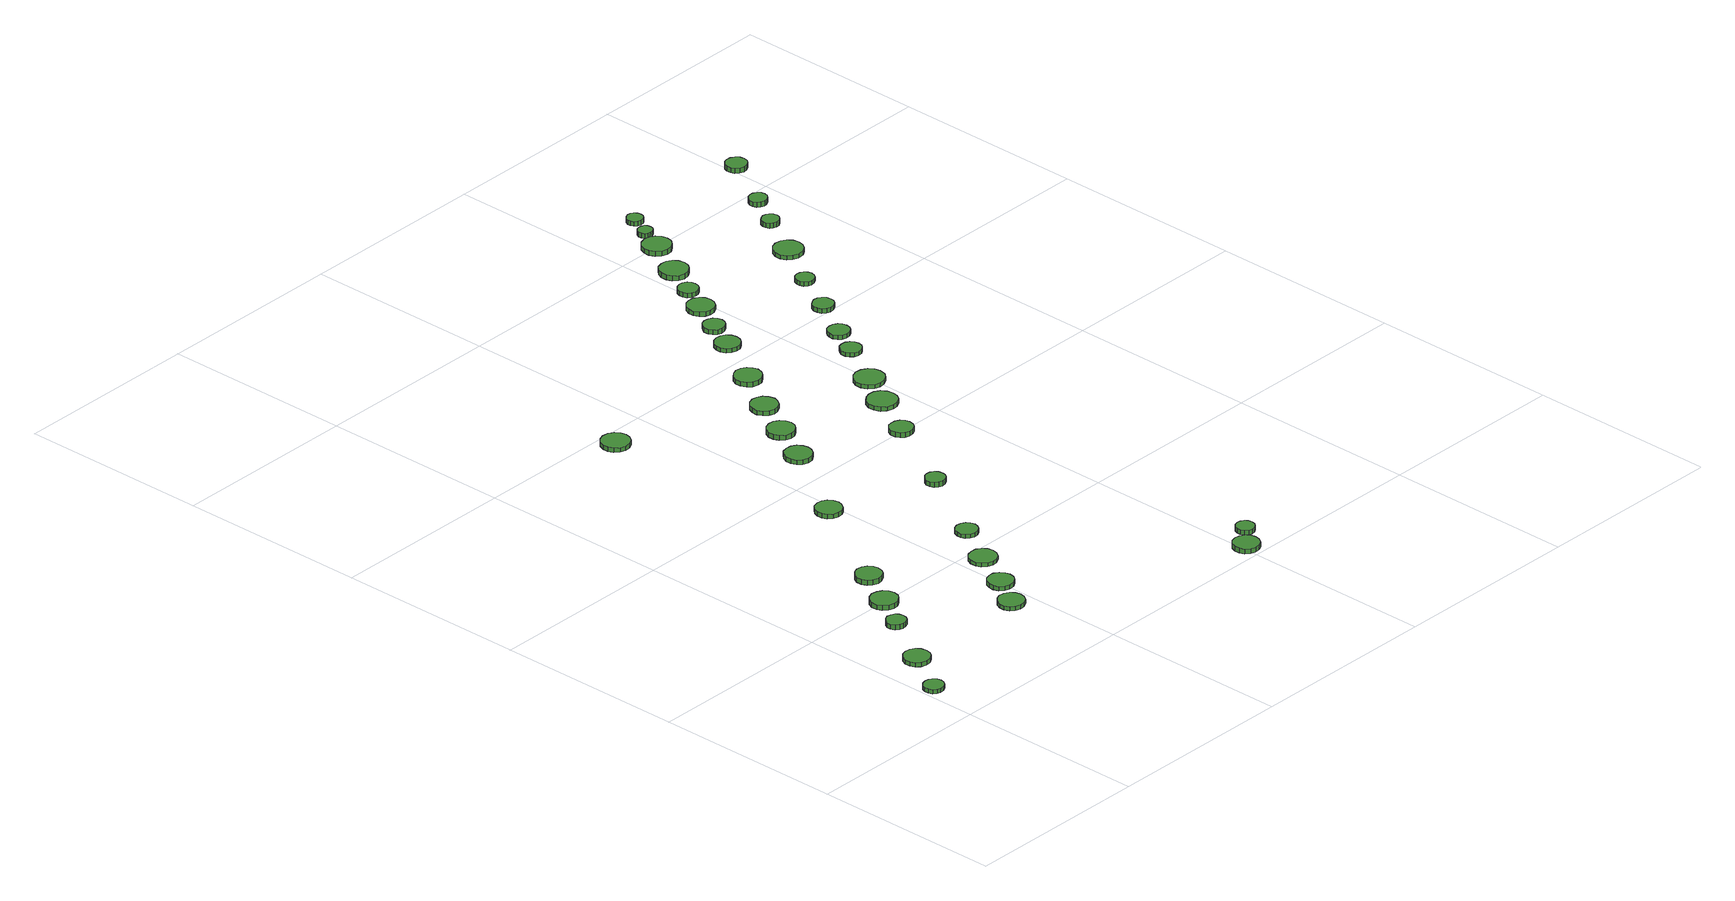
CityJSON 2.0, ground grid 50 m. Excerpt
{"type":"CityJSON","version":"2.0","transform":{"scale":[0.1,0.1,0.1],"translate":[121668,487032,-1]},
"CityObjects":{
"tree1":{"type":"SolitaryVegetationObject","attributes":{"function":"something"},"geometry":[{"type":"MultiSurface","lod":"1","boundaries":[[[0,1,2,3,4,5,6,7,8,9,10,11,12,13,14]],[[15,16,17,18,19,20,21,22,23,24,25,26,27,28,29]],[[0,29,28,1]],[[1,28,27,2]],[[2,27,26,3]],[[3,26,25,4]],[[4,25,24,5]],[[5,24,23,6]],[[6,23,22,7]],[[7,22,21,8]],[[8,21,20,9]],[[9,20,19,10]],[[10,19,18,11]],[[11,18,17,12]],[[12,17,16,13]],[[13,16,15,14]],[[14,15,29,0]]]}]},
"tree2":{"type":"SolitaryVegetationObject","attributes":{"function":"something"},"geometry":[{"type":"MultiSurface","lod":"1","boundaries":[[[30,31,32,33,34,35,36,37,38,39,40,41,42,43,44]],[[45,46,47,48,49,50,51,52,53,54,55,56,57,58,59]],[[30,59,58,31]],[[31,58,57,32]],[[32,57,56,33]],[[33,56,55,34]],[[34,55,54,35]],[[35,54,53,36]],[[36,53,52,37]],[[37,52,51,38]],[[38,51,50,39]],[[39,50,49,40]],[[40,49,48,41]],[[41,48,47,42]],[[42,47,46,43]],[[43,46,45,44]],[[44,45,59,30]]]}]},
"tree3":{"type":"SolitaryVegetationObject","attributes":{"function":"something"},"geometry":[{"type":"MultiSurface","lod":"1","boundaries":[[[60,61,62,63,64,65,66,67,68,69,70,71,72,73,74]],[[75,76,77,78,79,80,81,82,83,84,85,86,87,88,89]],[[60,89,88,61]],[[61,88,87,62]],[[62,87,86,63]],[[63,86,85,64]],[[64,85,84,65]],[[65,84,83,66]],[[66,83,82,67]],[[67,82,81,68]],[[68,81,80,69]],[[69,80,79,70]],[[70,79,78,71]],[[71,78,77,72]],[[72,77,76,73]],[[73,76,75,74]],[[74,75,89,60]]]}]},
"tree4":{"type":"SolitaryVegetationObject","attributes":{"function":"something"},"geometry":[{"type":"MultiSurface","lod":"1","boundaries":[[[90,91,92,93,94,95,96,97,98,99,100,101,102,103,104]],[[105,106,107,108,109,110,111,112,113,114,115,116,117,118,119]],[[90,119,118,91]],[[91,118,117,92]],[[92,117,116,93]],[[93,116,115,94]],[[94,115,114,95]],[[95,114,113,96]],[[96,113,112,97]],[[97,112,111,98]],[[98,111,110,99]],[[99,110,109,100]],[[100,109,108,101]],[[101,108,107,102]],[[102,107,106,103]],[[103,106,105,104]],[[104,105,119,90]]]}]},
"tree5":{"type":"SolitaryVegetationObject","attributes":{"function":"something"},"geometry":[{"type":"MultiSurface","lod":"1","boundaries":[[[120,121,122,123,124,125,126,127,128,129,130,131,132,133,134]],[[135,136,137,138,139,140,141,142,143,144,145,146,147,148,149]],[[120,149,148,121]],[[121,148,147,122]],[[122,147,146,123]],[[123,146,145,124]],[[124,145,144,125]],[[125,144,143,126]],[[126,143,142,127]],[[127,142,141,128]],[[128,141,140,129]],[[129,140,139,130]],[[130,139,138,131]],[[131,138,137,132]],[[132,137,136,133]],[[133,136,135,134]],[[134,135,149,120]]]}]},
"tree6":{"type":"SolitaryVegetationObject","attributes":{"function":"something"},"geometry":[{"type":"MultiSurface","lod":"1","boundaries":[[[150,151,152,153,154,155,156,157,158,159,160,161,162,163,164]],[[165,166,167,168,169,170,171,172,173,174,175,176,177,178,179]],[[150,179,178,151]],[[151,178,177,152]],[[152,177,176,153]],[[153,176,175,154]],[[154,175,174,155]],[[155,174,173,156]],[[156,173,172,157]],[[157,172,171,158]],[[158,171,170,159]],[[159,170,169,160]],[[160,169,168,161]],[[161,168,167,162]],[[162,167,166,163]],[[163,166,165,164]],[[164,165,179,150]]]}]},
"tree7":{"type":"SolitaryVegetationObject","attributes":{"function":"something"},"geometry":[{"type":"MultiSurface","lod":"1","boundaries":[[[180,181,182,183,184,185,186,187,188,189,190,191,192,193,194]],[[195,196,197,198,199,200,201,202,203,204,205,206,207,208,209]],[[180,209,208,181]],[[181,208,207,182]],[[182,207,206,183]],[[183,206,205,184]],[[184,205,204,185]],[[185,204,203,186]],[[186,203,202,187]],[[187,202,201,188]],[[188,201,200,189]],[[189,200,199,190]],[[190,199,198,191]],[[191,198,197,192]],[[192,197,196,193]],[[193,196,195,194]],[[194,195,209,180]]]}]},
"tree8":{"type":"SolitaryVegetationObject","attributes":{"function":"something"},"geometry":[{"type":"MultiSurface","lod":"1","boundaries":[[[210,211,212,213,214,215,216,217,218,219,220,221,222,223,224]],[[225,226,227,228,229,230,231,232,233,234,235,236,237,238,239]],[[210,239,238,211]],[[211,238,237,212]],[[212,237,236,213]],[[213,236,235,214]],[[214,235,234,215]],[[215,234,233,216]],[[216,233,232,217]],[[217,232,231,218]],[[218,231,230,219]],[[219,230,229,220]],[[220,229,228,221]],[[221,228,227,222]],[[222,227,226,223]],[[223,226,225,224]],[[224,225,239,210]]]}]},
"tree9":{"type":"SolitaryVegetationObject","attributes":{"function":"something"},"geometry":[{"type":"MultiSurface","lod":"1","boundaries":[[[240,241,242,243,244,245,246,247,248,249,250,251,252,253,254]],[[255,256,257,258,259,260,261,262,263,264,265,266,267,268,269]],[[240,269,268,241]],[[241,268,267,242]],[[242,267,266,243]],[[243,266,265,244]],[[244,265,264,245]],[[245,264,263,246]],[[246,263,262,247]],[[247,262,261,248]],[[248,261,260,249]],[[249,260,259,250]],[[250,259,258,251]],[[251,258,257,252]],[[252,257,256,253]],[[253,256,255,254]],[[254,255,269,240]]]}]},
"tree10":{"type":"SolitaryVegetationObject","attributes":{"function":"something"},"geometry":[{"type":"MultiSurface","lod":"1","boundaries":[[[270,271,272,273,274,275,276,277,278,279,280,281,282,283,284]],[[285,286,287,288,289,290,291,292,293,294,295,296,297,298,299]],[[270,299,298,271]],[[271,298,297,272]],[[272,297,296,273]],[[273,296,295,274]],[[274,295,294,275]],[[275,294,293,276]],[[276,293,292,277]],[[277,292,291,278]],[[278,291,290,279]],[[279,290,289,280]],[[280,289,288,281]],[[281,288,287,282]],[[282,287,286,283]],[[283,286,285,284]],[[284,285,299,270]]]}]},
"tree11":{"type":"SolitaryVegetationObject","attributes":{"function":"something"},"geometry":[{"type":"MultiSurface","lod":"1","boundaries":[[[300,301,302,303,304,305,306,307,308,309,310,311,312,313,314]],[[315,316,317,318,319,320,321,322,323,324,325,326,327,328,329]],[[300,329,328,301]],[[301,328,327,302]],[[302,327,326,303]],[[303,326,325,304]],[[304,325,324,305]],[[305,324,323,306]],[[306,323,322,307]],[[307,322,321,308]],[[308,321,320,309]],[[309,320,319,310]],[[310,319,318,311]],[[311,318,317,312]],[[312,317,316,313]],[[313,316,315,314]],[[314,315,329,300]]]}]},
"tree12":{"type":"SolitaryVegetationObject","attributes":{"function":"something"},"geometry":[{"type":"MultiSurface","lod":"1","boundaries":[[[330,331,332,333,334,335,336,337,338,339,340,341,342,343,344]],[[345,346,347,348,349,350,351,352,353,354,355,356,357,358,359]],[[330,359,358,331]],[[331,358,357,332]],[[332,357,356,333]],[[333,356,355,334]],[[334,355,354,335]],[[335,354,353,336]],[[336,353,352,337]],[[337,352,351,338]],[[338,351,350,339]],[[339,350,349,340]],[[340,349,348,341]],[[341,348,347,342]],[[342,347,346,343]],[[343,346,345,344]],[[344,345,359,330]]]}]},
"tree13":{"type":"SolitaryVegetationObject","attributes":{"function":"something"},"geometry":[{"type":"MultiSurface","lod":"1","boundaries":[[[360,361,362,363,364,365,366,367,368,369,370,371,372,373,374]],[[375,376,377,378,379,380,381,382,383,384,385,386,387,388,389]],[[360,389,388,361]],[[361,388,387,362]],[[362,387,386,363]],[[363,386,385,364]],[[364,385,384,365]],[[365,384,383,366]],[[366,383,382,367]],[[367,382,381,368]],[[368,381,380,369]],[[369,380,379,370]],[[370,379,378,371]],[[371,378,377,372]],[[372,377,376,373]],[[373,376,375,374]],[[374,375,389,360]]]}]},
"tree14":{"type":"SolitaryVegetationObject","attributes":{"function":"something"},"geometry":[{"type":"MultiSurface","lod":"1","boundaries":[[[390,391,392,393,394,395,396,397,398,399,400,401,402,403,404]],[[405,406,407,408,409,410,411,412,413,414,415,416,417,418,419]],[[390,419,418,391]],[[391,418,417,392]],[[392,417,416,393]],[[393,416,415,394]],[[394,415,414,395]],[[395,414,413,396]],[[396,413,412,397]],[[397,412,411,398]],[[398,411,410,399]],[[399,410,409,400]],[[400,409,408,401]],[[401,408,407,402]],[[402,407,406,403]],[[403,406,405,404]],[[404,405,419,390]]]}]},
"tree15":{"type":"SolitaryVegetationObject","attributes":{"function":"something"},"geometry":[{"type":"MultiSurface","lod":"1","boundaries":[[[420,421,422,423,424,425,426,427,428,429,430,431,432,433,434]],[[435,436,437,438,439,440,441,442,443,444,445,446,447,448,449]],[[420,449,448,421]],[[421,448,447,422]],[[422,447,446,423]],[[423,446,445,424]],[[424,445,444,425]],[[425,444,443,426]],[[426,443,442,427]],[[427,442,441,428]],[[428,441,440,429]],[[429,440,439,430]],[[430,439,438,431]],[[431,438,437,432]],[[432,437,436,433]],[[433,436,435,434]],[[434,435,449,420]]]}]},
"tree16":{"type":"SolitaryVegetationObject","attributes":{"function":"something"},"geometry":[{"type":"MultiSurface","lod":"1","boundaries":[[[450,451,452,453,454,455,456,457,458,459,460,461,462,463,464]],[[465,466,467,468,469,470,471,472,473,474,475,476,477,478,479]],[[450,479,478,451]],[[451,478,477,452]],[[452,477,476,453]],[[453,476,475,454]],[[454,475,474,455]],[[455,474,473,456]],[[456,473,472,457]],[[457,472,471,458]],[[458,471,470,459]],[[459,470,469,460]],[[460,469,468,461]],[[461,468,467,462]],[[462,467,466,463]],[[463,466,465,464]],[[464,465,479,450]]]}]},
"tree17":{"type":"SolitaryVegetationObject","attributes":{"function":"something"},"geometry":[{"type":"MultiSurface","lod":"1","boundaries":[[[480,481,482,483,484,485,486,487,488,489,490,491,492,493,494]],[[495,496,497,498,499,500,501,502,503,504,505,506,507,508,509]],[[480,509,508,481]],[[481,508,507,482]],[[482,507,506,483]],[[483,506,505,484]],[[484,505,504,485]],[[485,504,503,486]],[[486,503,502,487]],[[487,502,501,488]],[[488,501,500,489]],[[489,500,499,490]],[[490,499,498,491]],[[491,498,497,492]],[[492,497,496,493]],[[493,496,495,494]],[[494,495,509,480]]]}]},
"tree18":{"type":"SolitaryVegetationObject","attributes":{"function":"something"},"geometry":[{"type":"MultiSurface","lod":"1","boundaries":[[[510,511,512,513,514,515,516,517,518,519,520,521,522,523,524]],[[525,526,527,528,529,530,531,532,533,534,535,536,537,538,539]],[[510,539,538,511]],[[511,538,537,512]],[[512,537,536,513]],[[513,536,535,514]],[[514,535,534,515]],[[515,534,533,516]],[[516,533,532,517]],[[517,532,531,518]],[[518,531,530,519]],[[519,530,529,520]],[[520,529,528,521]],[[521,528,527,522]],[[522,527,526,523]],[[523,526,525,524]],[[524,525,539,510]]]}]},
"tree19":{"type":"SolitaryVegetationObject","attributes":{"function":"something"},"geometry":[{"type":"MultiSurface","lod":"1","boundaries":[[[540,541,542,543,544,545,546,547,548,549,550,551,552,553,554]],[[555,556,557,558,559,560,561,562,563,564,565,566,567,568,569]],[[540,569,568,541]],[[541,568,567,542]],[[542,567,566,543]],[[543,566,565,544]],[[544,565,564,545]],[[545,564,563,546]],[[546,563,562,547]],[[547,562,561,548]],[[548,561,560,549]],[[549,560,559,550]],[[550,559,558,551]],[[551,558,557,552]],[[552,557,556,553]],[[553,556,555,554]],[[554,555,569,540]]]}]},
"tree20":{"type":"SolitaryVegetationObject","attributes":{"function":"something"},"geometry":[{"type":"MultiSurface","lod":"1","boundaries":[[[570,571,572,573,574,575,576,577,578,579,580,581,582,583,584]],[[585,586,587,588,589,590,591,592,593,594,595,596,597,598,599]],[[570,599,598,571]],[[571,598,597,572]],[[572,597,596,573]],[[573,596,595,574]],[[574,595,594,575]],[[575,594,593,576]],[[576,593,592,577]],[[577,592,591,578]],[[578,591,590,579]],[[579,590,589,580]],[[580,589,588,581]],[[581,588,587,582]],[[582,587,586,583]],[[583,586,585,584]],[[584,585,599,570]]]}]},
"tree21":{"type":"SolitaryVegetationObject","attributes":{"function":"something"},"geometry":[{"type":"MultiSurface","lod":"1","boundaries":[[[600,601,602,603,604,605,606,607,608,609,610,611,612,613,614]],[[615,616,617,618,619,620,621,622,623,624,625,626,627,628,629]],[[600,629,628,601]],[[601,628,627,602]],[[602,627,626,603]],[[603,626,625,604]],[[604,625,624,605]],[[605,624,623,606]],[[606,623,622,607]],[[607,622,621,608]],[[608,621,620,609]],[[609,620,619,610]],[[610,619,618,611]],[[611,618,617,612]],[[612,617,616,613]],[[613,616,615,614]],[[614,615,629,600]]]}]},
"tree22":{"type":"SolitaryVegetationObject","attributes":{"function":"something"},"geometry":[{"type":"MultiSurface","lod":"1","boundaries":[[[630,631,632,633,634,635,636,637,638,639,640,641,642,643,644]],[[645,646,647,648,649,650,651,652,653,654,655,656,657,658,659]],[[630,659,658,631]],[[631,658,657,632]],[[632,657,656,633]],[[633,656,655,634]],[[634,655,654,635]],[[635,654,653,636]],[[636,653,652,637]],[[637,652,651,638]],[[638,651,650,639]],[[639,650,649,640]],[[640,649,648,641]],[[641,648,647,642]],[[642,647,646,643]],[[643,646,645,644]],[[644,645,659,630]]]}]},
"tree23":{"type":"SolitaryVegetationObject","attributes":{"function":"something"},"geometry":[{"type":"MultiSurface","lod":"1","boundaries":[[[660,661,662,663,664,665,666,667,668,669,670,671,672,673,674]],[[675,676,677,678,679,680,681,682,683,684,685,686,687,688,689]],[[660,689,688,661]],[[661,688,687,662]],[[662,687,686,663]],[[663,686,685,664]],[[664,685,684,665]],[[665,684,683,666]],[[666,683,682,667]],[[667,682,681,668]],[[668,681,680,669]],[[669,680,679,670]],[[670,679,678,671]],[[671,678,677,672]],[[672,677,676,673]],[[673,676,675,674]],[[674,675,689,660]]]}]},
"tree24":{"type":"SolitaryVegetationObject","attributes":{"function":"something"},"geometry":[{"type":"MultiSurface","lod":"1","boundaries":[[[690,691,692,693,694,695,696,697,698,699,700,701,702,703,704]],[[705,706,707,708,709,710,711,712,713,714,715,716,717,718,719]],[[690,719,718,691]],[[691,718,717,692]],[[692,717,716,693]],[[693,716,715,694]],[[694,715,714,695]],[[695,714,713,696]],[[696,713,712,697]],[[697,712,711,698]],[[698,711,710,699]],[[699,710,709,700]],[[700,709,708,701]],[[701,708,707,702]],[[702,707,706,703]],[[703,706,705,704]],[[704,705,719,690]]]}]},
"tree25":{"type":"SolitaryVegetationObject","attributes":{"function":"something"},"geometry":[{"type":"MultiSurface","lod":"1","boundaries":[[[720,721,722,723,724,725,726,727,728,729,730,731,732,733,734]],[[735,736,737,738,739,740,741,742,743,744,745,746,747,748,749]],[[720,749,748,721]],[[721,748,747,722]],[[722,747,746,723]],[[723,746,745,724]],[[724,745,744,725]],[[725,744,743,726]],[[726,743,742,727]],[[727,742,741,728]],[[728,741,740,729]],[[729,740,739,730]],[[730,739,738,731]],[[731,738,737,732]],[[732,737,736,733]],[[733,736,735,734]],[[734,735,749,720]]]}]},
"tree26":{"type":"SolitaryVegetationObject","attributes":{"function":"something"},"geometry":[{"type":"MultiSurface","lod":"1","boundaries":[[[750,751,752,753,754,755,756,757,758,759,760,761,762,763,764]],[[765,766,767,768,769,770,771,772,773,774,775,776,777,778,779]],[[750,779,778,751]],[[751,778,777,752]],[[752,777,776,753]],[[753,776,775,754]],[[754,775,774,755]],[[755,774,773,756]],[[756,773,772,757]],[[757,772,771,758]],[[758,771,770,759]],[[759,770,769,760]],[[760,769,768,761]],[[761,768,767,762]],[[762,767,766,763]],[[763,766,765,764]],[[764,765,779,750]]]}]},
"tree27":{"type":"SolitaryVegetationObject","attributes":{"function":"something"},"geometry":[{"type":"MultiSurface","lod":"1","boundaries":[[[780,781,782,783,784,785,786,787,788,789,790,791,792,793,794]],[[795,796,797,798,799,800,801,802,803,804,805,806,807,808,809]],[[780,809,808,781]],[[781,808,807,782]],[[782,807,806,783]],[[783,806,805,784]],[[784,805,804,785]],[[785,804,803,786]],[[786,803,802,787]],[[787,802,801,788]],[[788,801,800,789]],[[789,800,799,790]],[[790,799,798,791]],[[791,798,797,792]],[[792,797,796,793]],[[793,796,795,794]],[[794,795,809,780]]]}]},
"tree28":{"type":"SolitaryVegetationObject","attributes":{"function":"something"},"geometry":[{"type":"MultiSurface","lod":"1","boundaries":[[[810,811,812,813,814,815,816,817,818,819,820,821,822,823,824]],[[825,826,827,828,829,830,831,832,833,834,835,836,837,838,839]],[[810,839,838,811]],[[811,838,837,812]],[[812,837,836,813]],[[813,836,835,814]],[[814,835,834,815]],[[815,834,833,816]],[[816,833,832,817]],[[817,832,831,818]],[[818,831,830,819]],[[819,830,829,820]],[[820,829,828,821]],[[821,828,827,822]],[[822,827,826,823]],[[823,826,825,824]],[[824,825,839,810]]]}]},
"tree29":{"type":"SolitaryVegetationObject","attributes":{"function":"something"},"geometry":[{"type":"MultiSurface","lod":"1","boundaries":[[[840,841,842,843,844,845,846,847,848,849,850,851,852,853,854]],[[855,856,857,858,859,860,861,862,863,864,865,866,867,868,869]],[[840,869,868,841]],[[841,868,867,842]],[[842,867,866,843]],[[843,866,865,844]],[[844,865,864,845]],[[845,864,863,846]],[[846,863,862,847]],[[847,862,861,848]],[[848,861,860,849]],[[849,860,859,850]],[[850,859,858,851]],[[851,858,857,852]],[[852,857,856,853]],[[853,856,855,854]],[[854,855,869,840]]]}]},
"tree30":{"type":"SolitaryVegetationObject","attributes":{"function":"something"},"geometry":[{"type":"MultiSurface","lod":"1","boundaries":[[[870,871,872,873,874,875,876,877,878,879,880,881,882,883,884]],[[885,886,887,888,889,890,891,892,893,894,895,896,897,898,899]],[[870,899,898,871]],[[871,898,897,872]],[[872,897,896,873]],[[873,896,895,874]],[[874,895,894,875]],[[875,894,893,876]],[[876,893,892,877]],[[877,892,891,878]],[[878,891,890,879]],[[879,890,889,880]],[[880,889,888,881]],[[881,888,887,882]],[[882,887,886,883]],[[883,886,885,884]],[[884,885,899,870]]]}]},
"tree31":{"type":"SolitaryVegetationObject","attributes":{"function":"something"},"geometry":[{"type":"MultiSurface","lod":"1","boundaries":[[[900,901,902,903,904,905,906,907,908,909,910,911,912,913,914]],[[915,916,917,918,919,920,921,922,923,924,925,926,927,928,929]],[[900,929,928,901]],[[901,928,927,902]],[[902,927,926,903]],[[903,926,925,904]],[[904,925,924,905]],[[905,924,923,906]],[[906,923,922,907]],[[907,922,921,908]],[[908,921,920,909]],[[909,920,919,910]],[[910,919,918,911]],[[911,918,917,912]],[[912,917,916,913]],[[913,916,915,914]],[[914,915,929,900]]]}]},
"tree32":{"type":"SolitaryVegetationObject","attributes":{"function":"something"},"geometry":[{"type":"MultiSurface","lod":"1","boundaries":[[[930,931,932,933,934,935,936,937,938,939,940,941,942,943,944]],[[945,946,947,948,949,950,951,952,953,954,955,956,957,958,959]],[[930,959,958,931]],[[931,958,957,932]],[[932,957,956,933]],[[933,956,955,934]],[[934,955,954,935]],[[935,954,953,936]],[[936,953,952,937]],[[937,952,951,938]],[[938,951,950,939]],[[939,950,949,940]],[[940,949,948,941]],[[941,948,947,942]],[[942,947,946,943]],[[943,946,945,944]],[[944,945,959,930]]]}]},
"tree33":{"type":"SolitaryVegetationObject","attributes":{"function":"something"},"geometry":[{"type":"MultiSurface","lod":"1","boundaries":[[[960,961,962,963,964,965,966,967,968,969,970,971,972,973,974]],[[975,976,977,978,979,980,981,982,983,984,985,986,987,988,989]],[[960,989,988,961]],[[961,988,987,962]],[[962,987,986,963]],[[963,986,985,964]],[[964,985,984,965]],[[965,984,983,966]],[[966,983,982,967]],[[967,982,981,968]],[[968,981,980,969]],[[969,980,979,970]],[[970,979,978,971]],[[971,978,977,972]],[[972,977,976,973]],[[973,976,975,974]],[[974,975,989,960]]]}]},
"tree34":{"type":"SolitaryVegetationObject","attributes":{"function":"something"},"geometry":[{"type":"MultiSurface","lod":"1","boundaries":[[[990,991,992,993,994,995,996,997,998,999,1000,1001,1002,1003,1004]],[[1005,1006,1007,1008,1009,1010,1011,1012,1013,1014,1015,1016,1017,1018,1019]],[[990,1019,1018,991]],[[991,1018,1017,992]],[[992,1017,1016,993]],[[993,1016,1015,994]],[[994,1015,1014,995]],[[995,1014,1013,996]],[[996,1013,1012,997]],[[997,1012,1011,998]],[[998,1011,1010,999]],[[999,1010,1009,1000]],[[1000,1009,1008,1001]],[[1001,1008,1007,1002]],[[1002,1007,1006,1003]],[[1003,1006,1005,1004]],[[1004,1005,1019,990]]]}]},
"tree35":{"type":"SolitaryVegetationObject","attributes":{"function":"something"},"geometry":[{"type":"MultiSurface","lod":"1","boundaries":[[[1020,1021,1022,1023,1024,1025,1026,1027,1028,1029,1030,1031,1032,1033,1034]],[[1035,1036,1037,1038,1039,1040,1041,1042,1043,1044,1045,1046,1047,1048,1049]],[[1020,1049,1048,1021]],[[1021,1048,1047,1022]],[[1022,1047,1046,1023]],[[1023,1046,1045,1024]],[[1024,1045,1044,1025]],[[1025,1044,1043,1026]],[[1026,1043,1042,1027]],[[1027,1042,1041,1028]],[[1028,1041,1040,1029]],[[1029,1040,1039,1030]],[[1030,1039,1038,1031]],[[1031,1038,1037,1032]],[[1032,1037,1036,1033]],[[1033,1036,1035,1034]],[[1034,1035,1049,1020]]]}]},
"tree36":{"type":"SolitaryVegetationObject","attributes":{"function":"something"},"geometry":[{"type":"MultiSurface","lod":"1","boundaries":[[[1050,1051,1052,1053,1054,1055,1056,1057,1058,1059,1060,1061,1062,1063,1064]],[[1065,1066,1067,1068,1069,1070,1071,1072,1073,1074,1075,1076,1077,1078,1079]],[[1050,1079,1078,1051]],[[1051,1078,1077,1052]],[[1052,1077,1076,1053]],[[1053,1076,1075,1054]],[[1054,1075,1074,1055]],[[1055,1074,1073,1056]],[[1056,1073,1072,1057]],[[1057,1072,1071,1058]],[[1058,1071,1070,1059]],[[1059,1070,1069,1060]],[[1060,1069,1068,1061]],[[1061,1068,1067,1062]],[[1062,1067,1066,1063]],[[1063,1066,1065,1064]],[[1064,1065,1079,1050]]]}]},
"tree37":{"type":"SolitaryVegetationObject","attributes":{"function":"something"},"geometry":[{"type":"MultiSurface","lod":"1","boundaries":[[[1080,1081,1082,1083,1084,1085,1086,1087,1088,1089,1090,1091,1092,1093,1094]],[[1095,1096,1097,1098,1099,1100,1101,1102,1103,1104,1105,1106,1107,1108,1109]],[[1080,1109,1108,1081]],[[1081,1108,1107,1082]],[[1082,1107,1106,1083]],[[1083,1106,1105,1084]],[[1084,1105,1104,1085]],[[1085,1104,1103,1086]],[[1086,1103,1102,1087]],[[1087,1102,1101,1088]],[[1088,1101,1100,1089]],[[1089,1100,1099,1090]],[[1090,1099,1098,1091]],[[1091,1098,1097,1092]],[[1092,1097,1096,1093]],[[1093,1096,1095,1094]],[[1094,1095,1109,1080]]]}]}
},
"vertices":[
[58,142,17],[56,153,17],[49,162,17],[40,167,17],[29,168,17],[19,165,17],[11,158,17],[7,148,17],[7,137,17],[11,127,17],[19,120,17],[29,117,17],[40,118,17],[49,123,17],[56,132,17],[56,132,6],[49,123,6],[40,118,6],[29,117,6],[19,120,6],[11,127,6],[7,137,6],[7,148,6],[11,158,6],[19,165,6],[29,168,6],[40,167,6],[49,162,6],[56,153,6],[58,142,6],
[138,261,17],[135,275,17],[127,286,17],[115,293,17],[101,295,17],[87,290,17],[77,281,17],[71,268,17],[71,254,17],[77,241,17],[87,231,17],[101,227,17],[115,229,17],[127,236,17],[135,247,17],[135,247,6],[127,236,6],[115,229,6],[101,227,6],[87,231,6],[77,241,6],[71,254,6],[71,268,6],[77,281,6],[87,290,6],[101,295,6],[115,293,6],[127,286,6],[135,275,6],[138,261,6],
[218,406,20],[216,417,20],[210,425,20],[200,430,20],[190,432,20],[180,428,20],[172,421,20],[167,411,20],[167,401,20],[172,391,20],[180,384,20],[190,381,20],[200,382,20],[210,387,20],[216,396,20],[216,396,7],[210,387,7],[200,382,7],[190,381,7],[180,384,7],[172,391,7],[167,401,7],[167,411,7],[172,421,7],[180,428,7],[190,432,7],[200,430,7],[210,425,7],[216,417,7],[218,406,7],
[284,495,19],[281,509,19],[272,521,19],[259,528,19],[245,530,19],[231,525,19],[220,516,19],[214,502,19],[214,487,19],[220,474,19],[231,464,19],[245,460,19],[259,461,19],[272,469,19],[281,480,19],[281,480,6],[272,469,6],[259,461,6],[245,460,6],[231,464,6],[220,474,6],[214,487,6],[214,502,6],[220,516,6],[231,525,6],[245,530,6],[259,528,6],[272,521,6],[281,509,6],[284,495,6],
[344,599,19],[341,613,19],[333,624,19],[321,631,19],[307,633,19],[293,628,19],[283,619,19],[277,606,19],[277,592,19],[283,579,19],[293,570,19],[307,565,19],[321,567,19],[333,574,19],[341,585,19],[341,585,6],[333,574,6],[321,567,6],[307,565,6],[293,570,6],[283,579,6],[277,592,6],[277,606,6],[283,619,6],[293,628,6],[307,633,6],[321,631,6],[333,624,6],[341,613,6],[344,599,6],
[481,273,16],[478,287,16],[470,298,16],[457,305,16],[443,307,16],[430,302,16],[420,293,16],[414,280,16],[414,266,16],[420,253,16],[430,244,16],[443,239,16],[457,241,16],[470,248,16],[478,259,16],[478,259,5],[470,248,5],[457,241,5],[443,239,5],[430,244,5],[420,253,5],[414,266,5],[414,280,5],[420,293,5],[430,302,5],[443,307,5],[457,305,5],[470,298,5],[478,287,5],[481,273,5],
[533,354,16],[530,367,16],[522,379,16],[510,386,16],[496,387,16],[483,383,16],[472,373,16],[467,361,16],[467,347,16],[472,334,16],[483,325,16],[496,321,16],[510,322,16],[522,329,16],[530,340,16],[530,340,5],[522,329,5],[510,322,5],[496,321,5],[483,325,5],[472,334,5],[467,347,5],[467,361,5],[472,373,5],[483,383,5],[496,387,5],[510,386,5],[522,379,5],[530,367,5],[533,354,5],
[590,459,15],[587,474,15],[579,485,15],[566,493,15],[552,494,15],[538,490,15],[527,480,15],[521,467,15],[521,452,15],[527,439,15],[538,429,15],[552,424,15],[566,426,15],[579,433,15],[587,445,15],[587,445,5],[579,433,5],[566,426,5],[552,424,5],[538,429,5],[527,439,5],[521,452,5],[521,467,5],[527,480,5],[538,490,5],[552,494,5],[566,493,5],[579,485,5],[587,474,5],[590,459,5],
[505,870,22],[502,884,22],[494,896,22],[482,903,22],[468,904,22],[454,900,22],[444,890,22],[438,877,22],[438,863,22],[444,850,22],[454,841,22],[468,837,22],[482,838,22],[494,845,22],[502,857,22],[502,857,10],[494,845,10],[482,838,10],[468,837,10],[454,841,10],[444,850,10],[438,863,10],[438,877,10],[444,890,10],[454,900,10],[468,904,10],[482,903,10],[494,896,10],[502,884,10],[505,870,10],
[652,572,15],[649,584,15],[642,593,15],[632,599,15],[620,601,15],[609,597,15],[600,589,15],[596,578,15],[596,566,15],[600,556,15],[609,548,15],[620,544,15],[632,545,15],[642,551,15],[649,561,15],[649,561,5],[642,551,5],[632,545,5],[620,544,5],[609,548,5],[600,556,5],[596,566,5],[596,578,5],[600,589,5],[609,597,5],[620,601,5],[632,599,5],[642,593,5],[649,584,5],[652,572,5],
[412,1456,16],[409,1471,16],[400,1483,16],[387,1491,16],[371,1493,16],[357,1488,16],[346,1478,16],[340,1464,16],[340,1449,16],[346,1435,16],[357,1425,16],[371,1420,16],[387,1422,16],[400,1429,16],[409,1442,16],[409,1442,4],[400,1429,4],[387,1422,4],[371,1420,4],[357,1425,4],[346,1435,4],[340,1449,4],[340,1464,4],[346,1478,4],[357,1488,4],[371,1493,4],[387,1491,4],[400,1483,4],[409,1471,4],[412,1456,4],
[644,1091,24],[641,1105,24],[633,1117,24],[620,1125,24],[605,1126,24],[591,1122,24],[581,1112,24],[575,1098,24],[575,1084,24],[581,1070,24],[591,1060,24],[605,1056,24],[620,1057,24],[633,1065,24],[641,1077,24],[641,1077,12],[633,1065,12],[620,1057,12],[605,1056,12],[591,1060,12],[581,1070,12],[575,1084,12],[575,1098,12],[581,1112,12],[591,1122,12],[605,1126,12],[620,1125,12],[633,1117,12],[641,1105,12],[644,1091,12],
[766,777,24],[764,788,24],[758,797,24],[749,802,24],[738,803,24],[728,800,24],[720,793,24],[715,783,24],[715,772,24],[720,762,24],[728,755,24],[738,752,24],[749,753,24],[758,758,24],[764,767,24],[764,767,11],[758,758,11],[749,753,11],[738,752,11],[728,755,11],[720,762,11],[715,772,11],[715,783,11],[720,793,11],[728,800,11],[738,803,11],[749,802,11],[758,797,11],[764,788,11],[766,777,11],
[1039,36,23],[1036,49,23],[1028,60,23],[1016,67,23],[1002,69,23],[989,65,23],[978,55,23],[973,43,23],[973,29,23],[978,16,23],[989,7,23],[1002,3,23],[1016,4,23],[1028,11,23],[1036,22,23],[1036,22,10],[1028,11,10],[1016,4,10],[1002,3,10],[989,7,10],[978,16,10],[973,29,10],[973,43,10],[978,55,10],[989,65,10],[1002,69,10],[1016,67,10],[1028,60,10],[1036,49,10],[1039,36,10],
[709,1204,19],[706,1218,19],[697,1230,19],[684,1238,19],[670,1239,19],[656,1235,19],[645,1225,19],[639,1211,19],[639,1197,19],[645,1183,19],[656,1173,19],[670,1169,19],[684,1170,19],[697,1178,19],[706,1190,19],[706,1190,6],[697,1178,6],[684,1170,6],[670,1169,6],[656,1173,6],[645,1183,6],[639,1197,6],[639,1211,6],[645,1225,6],[656,1235,6],[670,1239,6],[684,1238,6],[697,1230,6],[706,1218,6],[709,1204,6],
[1087,91,21],[1085,101,21],[1079,109,21],[1071,114,21],[1061,115,21],[1052,112,21],[1044,105,21],[1040,96,21],[1040,86,21],[1044,77,21],[1052,70,21],[1061,67,21],[1071,68,21],[1079,73,21],[1085,81,21],[1085,81,9],[1079,73,9],[1071,68,9],[1061,67,9],[1052,70,9],[1044,77,9],[1040,86,9],[1040,96,9],[1044,105,9],[1052,112,9],[1061,115,9],[1071,114,9],[1079,109,9],[1085,101,9],[1087,91,9],
[769,1310,17],[765,1325,17],[757,1337,17],[744,1344,17],[730,1346,17],[716,1341,17],[705,1331,17],[699,1318,17],[699,1303,17],[705,1290,17],[716,1280,17],[730,1275,17],[744,1277,17],[757,1284,17],[765,1296,17],[765,1296,5],[757,1284,5],[744,1277,5],[730,1275,5],[716,1280,5],[705,1290,5],[699,1303,5],[699,1318,5],[705,1331,5],[716,1341,5],[730,1346,5],[744,1344,5],[757,1337,5],[765,1325,5],[769,1310,5],
[891,994,24],[889,1006,24],[881,1016,24],[870,1022,24],[858,1023,24],[846,1020,24],[837,1011,24],[832,1000,24],[832,987,24],[837,976,24],[846,968,24],[858,964,24],[870,965,24],[881,971,24],[889,981,24],[889,981,11],[881,971,11],[870,965,11],[858,964,11],[846,968,11],[837,976,11],[832,987,11],[832,1000,11],[837,1011,11],[846,1020,11],[858,1023,11],[870,1022,11],[881,1016,11],[889,1006,11],[891,994,11],
[842,1428,18],[838,1442,18],[830,1454,18],[817,1461,18],[803,1463,18],[789,1458,18],[778,1449,18],[772,1435,18],[772,1421,18],[778,1407,18],[789,1397,18],[803,1393,18],[817,1394,18],[830,1402,18],[838,1413,18],[838,1413,5],[830,1402,5],[817,1394,5],[803,1393,5],[789,1397,5],[778,1407,5],[772,1421,5],[772,1435,5],[778,1449,5],[789,1458,5],[803,1463,5],[817,1461,5],[830,1454,5],[838,1442,5],[842,1428,5],
[973,1121,17],[970,1137,17],[961,1150,17],[947,1158,17],[931,1159,17],[916,1154,17],[904,1144,17],[897,1129,17],[897,1113,17],[904,1098,17],[916,1088,17],[931,1083,17],[947,1084,17],[961,1092,17],[970,1105,17],[970,1105,6],[961,1092,6],[947,1084,6],[931,1083,6],[916,1088,6],[904,1098,6],[897,1113,6],[897,1129,6],[904,1144,6],[916,1154,6],[931,1159,6],[947,1158,6],[961,1150,6],[970,1137,6],[973,1121,6],
[1031,1213,16],[1028,1229,16],[1018,1242,16],[1004,1250,16],[988,1252,16],[973,1247,16],[961,1236,16],[954,1221,16],[954,1205,16],[961,1190,16],[973,1179,16],[988,1174,16],[1004,1176,16],[1018,1184,16],[1028,1197,16],[1028,1197,6],[1018,1184,6],[1004,1176,6],[988,1174,6],[973,1179,6],[961,1190,6],[954,1205,6],[954,1221,6],[961,1236,6],[973,1247,6],[988,1252,6],[1004,1250,6],[1018,1242,6],[1028,1229,6],[1031,1213,6],
[923,1569,16],[920,1582,16],[912,1593,16],[900,1600,16],[887,1601,16],[874,1597,16],[864,1588,16],[858,1575,16],[858,1562,16],[864,1549,16],[874,1540,16],[887,1536,16],[900,1537,16],[912,1544,16],[920,1555,16],[920,1555,5],[912,1544,5],[900,1537,5],[887,1536,5],[874,1540,5],[864,1549,5],[858,1562,5],[858,1575,5],[864,1588,5],[874,1597,5],[887,1601,5],[900,1600,5],[912,1593,5],[920,1582,5],[923,1569,5],
[956,1645,18],[954,1656,18],[947,1666,18],[937,1671,18],[925,1673,18],[914,1669,18],[906,1661,18],[901,1651,18],[901,1639,18],[906,1629,18],[914,1621,18],[925,1618,18],[937,1619,18],[947,1625,18],[954,1634,18],[954,1634,5],[947,1625,5],[937,1619,5],[925,1618,5],[914,1621,5],[906,1629,5],[901,1639,5],[901,1651,5],[906,1661,5],[914,1669,5],[925,1673,5],[937,1671,5],[947,1666,5],[954,1656,5],[956,1645,5],
[1092,1337,16],[1090,1348,16],[1083,1357,16],[1074,1363,16],[1062,1364,16],[1051,1361,16],[1043,1353,16],[1038,1343,16],[1038,1331,16],[1043,1321,16],[1051,1313,16],[1062,1310,16],[1074,1311,16],[1083,1317,16],[1090,1326,16],[1090,1326,6],[1083,1317,6],[1074,1311,6],[1062,1310,6],[1051,1313,6],[1043,1321,6],[1038,1331,6],[1038,1343,6],[1043,1353,6],[1051,1361,6],[1062,1364,6],[1074,1363,6],[1083,1357,6],[1090,1348,6],[1092,1337,6],
[1010,1729,17],[1007,1744,17],[999,1755,17],[986,1763,17],[971,1764,17],[958,1760,17],[947,1750,17],[941,1737,17],[941,1722,17],[947,1709,17],[958,1699,17],[971,1695,17],[986,1696,17],[999,1703,17],[1007,1715,17],[1007,1715,5],[999,1703,5],[986,1696,5],[971,1695,5],[958,1699,5],[947,1709,5],[941,1722,5],[941,1737,5],[947,1750,5],[958,1760,5],[971,1764,5],[986,1763,5],[999,1755,5],[1007,1744,5],[1010,1729,5],
[1135,1414,16],[1133,1425,16],[1126,1434,16],[1116,1440,16],[1104,1441,16],[1093,1438,16],[1085,1430,16],[1080,1419,16],[1080,1408,16],[1085,1397,16],[1093,1389,16],[1104,1386,16],[1116,1387,16],[1126,1393,16],[1133,1402,16],[1133,1402,5],[1126,1393,5],[1116,1387,5],[1104,1386,5],[1093,1389,5],[1085,1397,5],[1080,1408,5],[1080,1419,5],[1085,1430,5],[1093,1438,5],[1104,1441,5],[1116,1440,5],[1126,1434,5],[1133,1425,5],[1135,1414,5],
[1040,1805,17],[1038,1815,17],[1032,1824,17],[1022,1830,17],[1012,1831,17],[1001,1827,17],[993,1820,17],[989,1810,17],[989,1799,17],[993,1789,17],[1001,1782,17],[1012,1779,17],[1022,1780,17],[1032,1785,17],[1038,1794,17],[1038,1794,5],[1032,1785,5],[1022,1780,5],[1012,1779,5],[1001,1782,5],[993,1789,5],[989,1799,5],[989,1810,5],[993,1820,5],[1001,1827,5],[1012,1831,5],[1022,1830,5],[1032,1824,5],[1038,1815,5],[1040,1805,5],
[1093,1888,19],[1090,1903,19],[1081,1915,19],[1068,1923,19],[1053,1924,19],[1038,1920,19],[1027,1909,19],[1021,1896,19],[1021,1880,19],[1027,1866,19],[1038,1856,19],[1053,1851,19],[1068,1853,19],[1081,1861,19],[1090,1873,19],[1090,1873,6],[1081,1861,6],[1068,1853,6],[1053,1851,6],[1038,1856,6],[1027,1866,6],[1021,1880,6],[1021,1896,6],[1027,1909,6],[1038,1920,6],[1053,1924,6],[1068,1923,6],[1081,1915,6],[1090,1903,6],[1093,1888,6],
[1200,1522,17],[1198,1533,17],[1191,1542,17],[1182,1548,17],[1170,1549,17],[1160,1545,17],[1151,1538,17],[1147,1528,17],[1147,1517,17],[1151,1506,17],[1160,1499,17],[1170,1495,17],[1182,1497,17],[1191,1502,17],[1198,1511,17],[1198,1511,5],[1191,1502,5],[1182,1497,5],[1170,1495,5],[1160,1499,5],[1151,1506,5],[1147,1517,5],[1147,1528,5],[1151,1538,5],[1160,1545,5],[1170,1549,5],[1182,1548,5],[1191,1542,5],[1198,1533,5],[1200,1522,5],
[1149,1992,20],[1146,2007,20],[1137,2019,20],[1124,2027,20],[1109,2029,20],[1094,2024,20],[1083,2014,20],[1077,2000,20],[1077,1985,20],[1083,1971,20],[1094,1960,20],[1109,1956,20],[1124,1957,20],[1137,1965,20],[1146,1977,20],[1146,1977,7],[1137,1965,7],[1124,1957,7],[1109,1956,7],[1094,1960,7],[1083,1971,7],[1077,1985,7],[1077,2000,7],[1083,2014,7],[1094,2024,7],[1109,2029,7],[1124,2027,7],[1137,2019,7],[1146,2007,7],[1149,1992,7],
[1260,1636,16],[1258,1646,16],[1252,1654,16],[1243,1659,16],[1233,1660,16],[1224,1657,16],[1216,1651,16],[1212,1641,16],[1212,1631,16],[1216,1622,16],[1224,1615,16],[1233,1612,16],[1243,1613,16],[1252,1618,16],[1258,1627,16],[1258,1627,5],[1252,1618,5],[1243,1613,5],[1233,1612,5],[1224,1615,5],[1216,1622,5],[1212,1631,5],[1212,1641,5],[1216,1651,5],[1224,1657,5],[1233,1660,5],[1243,1659,5],[1252,1654,5],[1258,1646,5],[1260,1636,5],
[1162,2056,20],[1161,2064,20],[1156,2071,20],[1149,2074,20],[1141,2075,20],[1134,2073,20],[1128,2068,20],[1125,2060,20],[1125,2053,20],[1128,2045,20],[1134,2040,20],[1141,2038,20],[1149,2039,20],[1156,2042,20],[1161,2049,20],[1161,2049,7],[1156,2042,7],[1149,2039,7],[1141,2038,7],[1134,2040,7],[1128,2045,7],[1125,2053,7],[1125,2060,7],[1128,2068,7],[1134,2073,7],[1141,2075,7],[1149,2074,7],[1156,2071,7],[1161,2064,7],[1162,2056,7],
[1189,2112,21],[1187,2120,21],[1182,2127,21],[1175,2132,21],[1166,2133,21],[1158,2130,21],[1151,2124,21],[1148,2116,21],[1148,2108,21],[1151,2100,21],[1158,2094,21],[1166,2091,21],[1175,2092,21],[1182,2096,21],[1187,2103,21],[1187,2103,9],[1182,2096,9],[1175,2092,9],[1166,2091,9],[1158,2094,9],[1151,2100,9],[1148,2108,9],[1148,2116,9],[1151,2124,9],[1158,2130,9],[1166,2133,9],[1175,2132,9],[1182,2127,9],[1187,2120,9],[1189,2112,9],
[1346,1755,17],[1343,1770,17],[1334,1783,17],[1321,1790,17],[1305,1792,17],[1290,1787,17],[1279,1777,17],[1272,1763,17],[1272,1747,17],[1279,1733,17],[1290,1723,17],[1305,1718,17],[1321,1719,17],[1334,1727,17],[1343,1740,17],[1343,1740,6],[1334,1727,6],[1321,1719,6],[1305,1718,6],[1290,1723,6],[1279,1733,6],[1272,1747,6],[1272,1763,6],[1279,1777,6],[1290,1787,6],[1305,1792,6],[1321,1790,6],[1334,1783,6],[1343,1770,6],[1346,1755,6],
[1402,1875,19],[1400,1884,19],[1394,1891,19],[1386,1896,19],[1377,1897,19],[1368,1894,19],[1361,1888,19],[1357,1879,19],[1357,1870,19],[1361,1861,19],[1368,1855,19],[1377,1852,19],[1386,1853,19],[1394,1858,19],[1400,1866,19],[1400,1866,6],[1394,1858,6],[1386,1853,6],[1377,1852,6],[1368,1855,6],[1361,1861,6],[1357,1870,6],[1357,1879,6],[1361,1888,6],[1368,1894,6],[1377,1897,6],[1386,1896,6],[1394,1891,6],[1400,1884,6],[1402,1875,6],
[1454,1960,21],[1452,1970,21],[1446,1977,21],[1437,1982,21],[1428,1983,21],[1418,1980,21],[1411,1974,21],[1407,1965,21],[1407,1955,21],[1411,1946,21],[1418,1940,21],[1428,1937,21],[1437,1938,21],[1446,1943,21],[1452,1950,21],[1452,1950,8],[1446,1943,8],[1437,1938,8],[1428,1937,8],[1418,1940,8],[1411,1946,8],[1407,1955,8],[1407,1965,8],[1411,1974,8],[1418,1980,8],[1428,1983,8],[1437,1982,8],[1446,1977,8],[1452,1970,8],[1454,1960,8],
[1539,2102,24],[1537,2113,24],[1530,2122,24],[1520,2128,24],[1509,2129,24],[1498,2126,24],[1489,2118,24],[1485,2108,24],[1485,2096,24],[1489,2086,24],[1498,2078,24],[1509,2075,24],[1520,2076,24],[1530,2082,24],[1537,2091,24],[1537,2091,11],[1530,2082,11],[1520,2076,11],[1509,2075,11],[1498,2078,11],[1489,2086,11],[1485,2096,11],[1485,2108,11],[1489,2118,11],[1498,2126,11],[1509,2129,11],[1520,2128,11],[1530,2122,11],[1537,2113,11],[1539,2102,11]
]}
